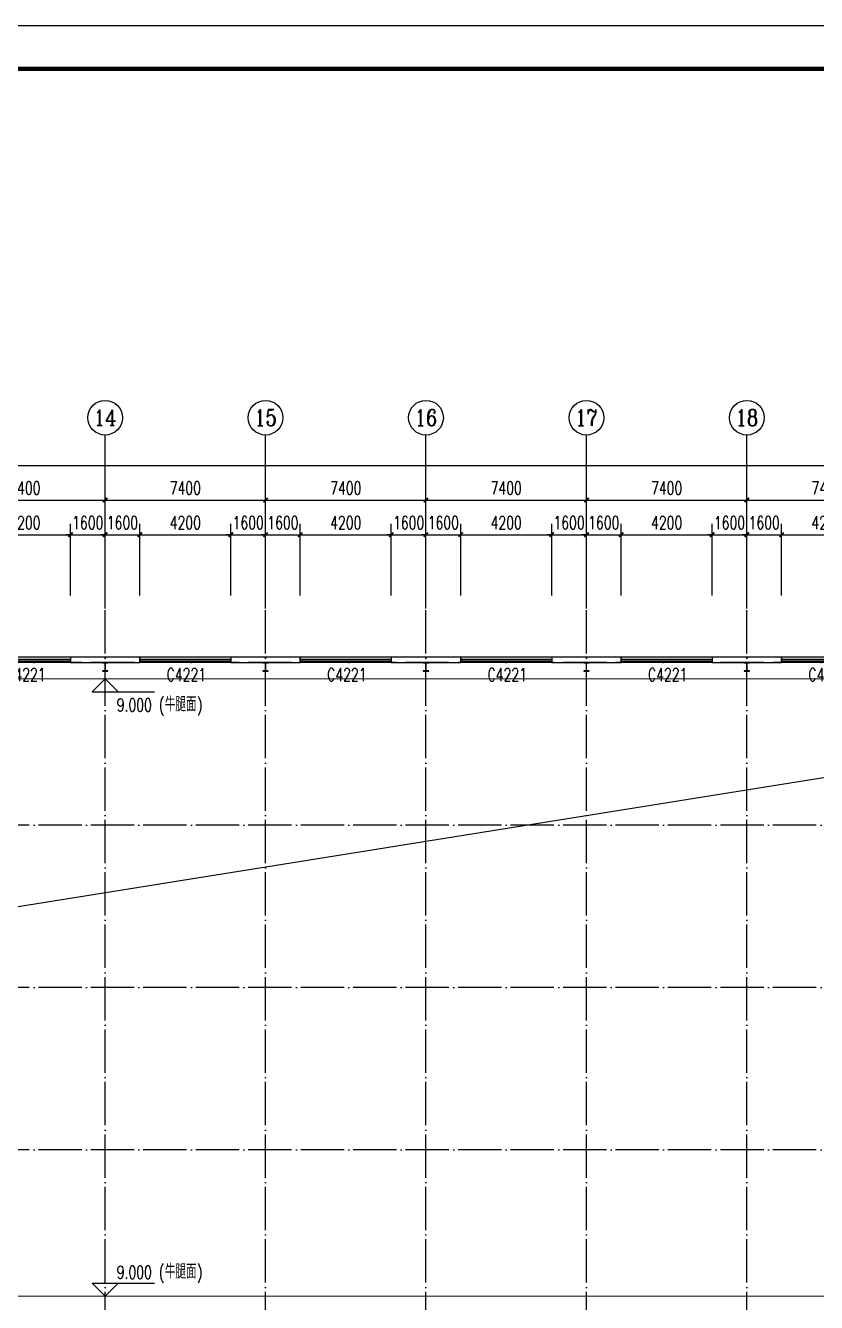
# Model space of a CAD drawing. Extents: x 13276711 to 13543385, y -848943 to -68012.
# Drawn here: x 13438915 to 13475394, y -382981 to -324043 of the extents above; entities that cross this region are included whole.
import ezdxf
from ezdxf.enums import TextEntityAlignment as Align

# ---------------------------------------------------------------- set-up
doc = ezdxf.new("R2010")
doc.units = 0
doc.header["$LTSCALE"] = 1000
doc.header["$MEASUREMENT"] = 0
doc.linetypes.add('DASH', pattern=[0.35, 0.25, -0.1])
doc.linetypes.add('DOTE', pattern=[2.42, 2, -0.2, 0.02, -0.2])
for name, color, linetype in [('AXIS', 3, 'Continuous'), ('AXIS_TEXT', 7, 'Continuous'), ('COLUMN', 2, 'Continuous'), ('DIM_ELEV', 3, 'Continuous'), ('DOTE', 1, 'DOTE'), ('PUB_DIM', 3, 'Continuous'), ('PUB_TEXT', 7, 'Continuous'), ('TK', 4, 'Continuous'), ('WALL-PARAPET', 6, 'Continuous'), ('WINDOW', 4, 'Continuous'), ('WINDOW_TEXT', 7, 'Continuous')]:
    doc.layers.add(name, color=color, linetype=linetype)
doc.styles.add('_TCH_AXIS', font='COMPLEX', dxfattribs={"bigfont": 'GBCBIG'})
doc.styles.add('_TCH_DIM', font='SIMPLEX', dxfattribs={"bigfont": 'GBCBIG'})
doc.styles.add('_TCH_DIM_T3', font='SIMPLEX', dxfattribs={"width": 0.705882, "bigfont": 'GBCBIG'})
doc.styles.add('_TCH_WINDOW', font='SIMPLEX', dxfattribs={"height": 3.5, "bigfont": 'GBCBIG'})
doc.styles.add('COMPLEX', font='COMPLEX')
doc.dimstyles.new('_TCH_ARCH&&200', dxfattribs={"dimtxt": 595, "dimasz": 200, "dimexe": 500, "dimexo": 600, "dimgap": 252.5, "dimtad": 1, "dimdec": 0, "dimzin": 0, "dimdsep": 46, "dimtxsty": '_TCH_DIM_T3', "dimblk": 'ARCHTICK', "dimcen": 0.09, "dimclrt": 7, "dimazin": 2, "dimtfac": 1, "dimtdec": 0, "dimtix": 1, "dimtmove": 2, "dimatfit": 3, "dimfxl": 0, "dimtolj": 1, "dimtzin": 0, "dimarcsym": 0})

# ---------------------------------------------------------------- blocks, each defined once
blk = doc.blocks.new('A$C797E1D2B')
at = {"layer": 'COLUMN'}
h = blk.add_hatch(color=256, dxfattribs=at)
h.paths.add_polyline_path([(125, 400), (250, 400), (250, 388), (130, 388), (130, 200), (125, 200)])
h.paths.add_polyline_path([(0, 400), (125, 400), (125, 200), (120, 200), (120, 388), (0, 388)])
h.paths.add_polyline_path([(0, 12), (120, 12), (120, 200), (125, 200), (125, 0), (0, 0)])
h.paths.add_polyline_path([(125, 200), (130, 200), (130, 12), (250, 12), (250, 0), (125, 0)])
blk.add_lwpolyline([(250, 0), (250, 12), (130, 12), (130, 388), (250, 388), (250, 400), (0, 400), (0, 388), (120, 388), (120, 12), (0, 12), (0, 0)], close=True, dxfattribs=at)
blk = doc.blocks.new('GeYuanFrame_77864667', base_point=(20.09, 4.53))
at = {"layer": 'TK'}
blk.add_lwpolyline([(20.09, 4.53), (20.09, 598.53), (1071.09, 598.53), (1071.09, 4.53)], close=True, dxfattribs=at)
at = {"layer": 'TK', "const_width": 1}
blk.add_lwpolyline([(45.09, 588.53), (1061.09, 588.53), (1061.09, 14.53), (45.09, 14.53)], close=True, dxfattribs=at)
blk = doc.blocks.new('$TCHSYS$WIN2D')
for p, q in [((-0.5, 0.5), (0.5, 0.5)), ((-0.5, 0.5), (-0.5, -0.5)), ((0.5, 0.5), (0.5, -0.5)), ((0.5, 0.167), (-0.5, 0.167)), ((0.5, -0.167), (-0.5, -0.167)), ((-0.5, -0.5), (0.5, -0.5))]:
    blk.add_line(p, q)
blk = doc.blocks.new('_AXISO')
blk.add_circle((0, 0), 0.5)
at = {"layer": 'AXIS_TEXT', "style": 'COMPLEX', "width": 1.041667}
blk.add_attdef('A', text='', height=0.56, dxfattribs=at).set_placement((-0.25, -0.28), (0.25, -0.28), align=Align.FIT)
blk = doc.blocks.new('_ArchTick')
at = {"color": 0, "linetype": 'ByBlock', "const_width": 0.4}
blk.add_lwpolyline([(-0.5, -0.5), (0.5, 0.5)], dxfattribs=at)
blk = doc.blocks.new('*D208')
at = {"layer": 'AXIS', "color": 0, "lineweight": -2}
for p, q in [((13346145, -350343), (13346145, -343843)), ((13509425, -350343), (13509425, -343843)), ((13346145, -344343), (13509425, -344343))]:
    blk.add_line(p, q, dxfattribs=at)
at = {"layer": 'Defpoints', "color": 0}
for p in [(13509425, -344343), (13346145, -350943), (13509425, -350943)]:
    blk.add_point(p, dxfattribs=at)
at = {"layer": 'AXIS', "color": 0, "lineweight": -2, "xscale": 200, "yscale": 200, "zscale": 200, "rotation": 180}
blk.add_blockref('_ArchTick', (13346145, -344343), dxfattribs=at)
at = {"layer": 'AXIS', "color": 0, "lineweight": -2, "xscale": 200, "yscale": 200, "zscale": 200}
blk.add_blockref('_ArchTick', (13509425, -344343), dxfattribs=at)
at = {"layer": 'AXIS', "color": 7, "insert": (13427785, -343793), "char_height": 595, "attachment_point": 5, "style": '_TCH_DIM_T3'}
blk.add_mtext('\\A1;163280', dxfattribs=at)
blk = doc.blocks.new('*D222')
at = {"layer": 'AXIS', "color": 0, "lineweight": -2}
for p, q in [((13435185, -350343), (13435185, -345443)), ((13435185, -345943), (13442585, -345943)), ((13442585, -350343), (13442585, -345443))]:
    blk.add_line(p, q, dxfattribs=at)
at = {"layer": 'Defpoints', "color": 0}
for p in [(13442585, -345943), (13435185, -350943), (13442585, -350943)]:
    blk.add_point(p, dxfattribs=at)
at = {"layer": 'AXIS', "color": 0, "lineweight": -2, "xscale": 200, "yscale": 200, "zscale": 200, "rotation": 180}
blk.add_blockref('_ArchTick', (13435185, -345943), dxfattribs=at)
at = {"layer": 'AXIS', "color": 0, "lineweight": -2, "xscale": 200, "yscale": 200, "zscale": 200}
blk.add_blockref('_ArchTick', (13442585, -345943), dxfattribs=at)
at = {"layer": 'AXIS', "color": 7, "insert": (13438885, -345393), "char_height": 595, "attachment_point": 5, "style": '_TCH_DIM_T3'}
blk.add_mtext('\\A1;7400', dxfattribs=at)
blk = doc.blocks.new('*D223')
at = {"layer": 'AXIS', "color": 0, "lineweight": -2}
for p, q in [((13442585, -350343), (13442585, -345443)), ((13442585, -345943), (13449985, -345943)), ((13449985, -350343), (13449985, -345443))]:
    blk.add_line(p, q, dxfattribs=at)
at = {"layer": 'Defpoints', "color": 0}
for p in [(13449985, -345943), (13442585, -350943), (13449985, -350943)]:
    blk.add_point(p, dxfattribs=at)
at = {"layer": 'AXIS', "color": 0, "lineweight": -2, "xscale": 200, "yscale": 200, "zscale": 200, "rotation": 180}
blk.add_blockref('_ArchTick', (13442585, -345943), dxfattribs=at)
at = {"layer": 'AXIS', "color": 0, "lineweight": -2, "xscale": 200, "yscale": 200, "zscale": 200}
blk.add_blockref('_ArchTick', (13449985, -345943), dxfattribs=at)
at = {"layer": 'AXIS', "color": 7, "insert": (13446285, -345393), "char_height": 595, "attachment_point": 5, "style": '_TCH_DIM_T3'}
blk.add_mtext('\\A1;7400', dxfattribs=at)
blk = doc.blocks.new('*D224')
at = {"layer": 'AXIS', "color": 0, "lineweight": -2}
for p, q in [((13449985, -350343), (13449985, -345443)), ((13449985, -345943), (13457385, -345943)), ((13457385, -350343), (13457385, -345443))]:
    blk.add_line(p, q, dxfattribs=at)
at = {"layer": 'Defpoints', "color": 0}
for p in [(13457385, -345943), (13449985, -350943), (13457385, -350943)]:
    blk.add_point(p, dxfattribs=at)
at = {"layer": 'AXIS', "color": 0, "lineweight": -2, "xscale": 200, "yscale": 200, "zscale": 200, "rotation": 180}
blk.add_blockref('_ArchTick', (13449985, -345943), dxfattribs=at)
at = {"layer": 'AXIS', "color": 0, "lineweight": -2, "xscale": 200, "yscale": 200, "zscale": 200}
blk.add_blockref('_ArchTick', (13457385, -345943), dxfattribs=at)
at = {"layer": 'AXIS', "color": 7, "insert": (13453685, -345393), "char_height": 595, "attachment_point": 5, "style": '_TCH_DIM_T3'}
blk.add_mtext('\\A1;7400', dxfattribs=at)
blk = doc.blocks.new('*D225')
at = {"layer": 'AXIS', "color": 0, "lineweight": -2}
for p, q in [((13457385, -350343), (13457385, -345443)), ((13457385, -345943), (13464785, -345943)), ((13464785, -350343), (13464785, -345443))]:
    blk.add_line(p, q, dxfattribs=at)
at = {"layer": 'Defpoints', "color": 0}
for p in [(13464785, -345943), (13457385, -350943), (13464785, -350943)]:
    blk.add_point(p, dxfattribs=at)
at = {"layer": 'AXIS', "color": 0, "lineweight": -2, "xscale": 200, "yscale": 200, "zscale": 200, "rotation": 180}
blk.add_blockref('_ArchTick', (13457385, -345943), dxfattribs=at)
at = {"layer": 'AXIS', "color": 0, "lineweight": -2, "xscale": 200, "yscale": 200, "zscale": 200}
blk.add_blockref('_ArchTick', (13464785, -345943), dxfattribs=at)
at = {"layer": 'AXIS', "color": 7, "insert": (13461085, -345393), "char_height": 595, "attachment_point": 5, "style": '_TCH_DIM_T3'}
blk.add_mtext('\\A1;7400', dxfattribs=at)
blk = doc.blocks.new('*D226')
at = {"layer": 'AXIS', "color": 0, "lineweight": -2}
for p, q in [((13464785, -350343), (13464785, -345443)), ((13464785, -345943), (13472185, -345943)), ((13472185, -350343), (13472185, -345443))]:
    blk.add_line(p, q, dxfattribs=at)
at = {"layer": 'Defpoints', "color": 0}
for p in [(13472185, -345943), (13464785, -350943), (13472185, -350943)]:
    blk.add_point(p, dxfattribs=at)
at = {"layer": 'AXIS', "color": 0, "lineweight": -2, "xscale": 200, "yscale": 200, "zscale": 200, "rotation": 180}
blk.add_blockref('_ArchTick', (13464785, -345943), dxfattribs=at)
at = {"layer": 'AXIS', "color": 0, "lineweight": -2, "xscale": 200, "yscale": 200, "zscale": 200}
blk.add_blockref('_ArchTick', (13472185, -345943), dxfattribs=at)
at = {"layer": 'AXIS', "color": 7, "insert": (13468485, -345393), "char_height": 595, "attachment_point": 5, "style": '_TCH_DIM_T3'}
blk.add_mtext('\\A1;7400', dxfattribs=at)
blk = doc.blocks.new('*D227')
at = {"layer": 'AXIS', "color": 0, "lineweight": -2}
for p, q in [((13472185, -350343), (13472185, -345443)), ((13472185, -345943), (13479585, -345943)), ((13479585, -350343), (13479585, -345443))]:
    blk.add_line(p, q, dxfattribs=at)
at = {"layer": 'Defpoints', "color": 0}
for p in [(13479585, -345943), (13472185, -350943), (13479585, -350943)]:
    blk.add_point(p, dxfattribs=at)
at = {"layer": 'AXIS', "color": 0, "lineweight": -2, "xscale": 200, "yscale": 200, "zscale": 200, "rotation": 180}
blk.add_blockref('_ArchTick', (13472185, -345943), dxfattribs=at)
at = {"layer": 'AXIS', "color": 0, "lineweight": -2, "xscale": 200, "yscale": 200, "zscale": 200}
blk.add_blockref('_ArchTick', (13479585, -345943), dxfattribs=at)
at = {"layer": 'AXIS', "color": 7, "insert": (13475885, -345393), "char_height": 595, "attachment_point": 5, "style": '_TCH_DIM_T3'}
blk.add_mtext('\\A1;7400', dxfattribs=at)
blk = doc.blocks.new('*D655')
at = {"layer": 'Defpoints', "color": 0}
for p in [(13440985, -347543), (13436785, -350943), (13440985, -350943)]:
    blk.add_point(p, dxfattribs=at)
at = {"layer": 'PUB_DIM', "color": 0, "lineweight": -2}
for p, q in [((13436785, -350343), (13436785, -347043)), ((13440985, -350343), (13440985, -347043)), ((13436785, -347543), (13440985, -347543))]:
    blk.add_line(p, q, dxfattribs=at)
at = {"layer": 'PUB_DIM', "color": 0, "lineweight": -2, "xscale": 200, "yscale": 200, "zscale": 200, "rotation": 180}
blk.add_blockref('_ArchTick', (13436785, -347543), dxfattribs=at)
at = {"layer": 'PUB_DIM', "color": 0, "lineweight": -2, "xscale": 200, "yscale": 200, "zscale": 200}
blk.add_blockref('_ArchTick', (13440985, -347543), dxfattribs=at)
at = {"layer": 'PUB_DIM', "color": 7, "insert": (13438885, -346993), "char_height": 595, "attachment_point": 5, "style": '_TCH_DIM_T3'}
blk.add_mtext('\\A1;4200', dxfattribs=at)
blk = doc.blocks.new('*D656')
at = {"layer": 'Defpoints', "color": 0}
for p in [(13442585, -347543), (13440985, -350943), (13442585, -350943)]:
    blk.add_point(p, dxfattribs=at)
at = {"layer": 'PUB_DIM', "color": 0, "lineweight": -2}
for p, q in [((13440985, -350343), (13440985, -347043)), ((13442585, -350343), (13442585, -347043)), ((13440985, -347543), (13440785, -347543)), ((13440985, -347543), (13442585, -347543)), ((13442585, -347543), (13442785, -347543))]:
    blk.add_line(p, q, dxfattribs=at)
at = {"layer": 'PUB_DIM', "color": 0, "lineweight": -2, "xscale": 200, "yscale": 200, "zscale": 200}
blk.add_blockref('_ArchTick', (13440985, -347543), dxfattribs=at)
at = {"layer": 'PUB_DIM', "color": 0, "lineweight": -2, "xscale": 200, "yscale": 200, "zscale": 200, "rotation": 180}
blk.add_blockref('_ArchTick', (13442585, -347543), dxfattribs=at)
at = {"layer": 'PUB_DIM', "color": 7, "insert": (13441785, -346993), "char_height": 595, "attachment_point": 5, "style": '_TCH_DIM_T3'}
blk.add_mtext('\\A1;1600', dxfattribs=at)
blk = doc.blocks.new('*D657')
at = {"layer": 'Defpoints', "color": 0}
for p in [(13444185, -347543), (13442585, -350943), (13444185, -350943)]:
    blk.add_point(p, dxfattribs=at)
at = {"layer": 'PUB_DIM', "color": 0, "lineweight": -2}
for p, q in [((13442585, -350343), (13442585, -347043)), ((13444185, -350343), (13444185, -347043)), ((13442585, -347543), (13442385, -347543)), ((13442585, -347543), (13444185, -347543)), ((13444185, -347543), (13444385, -347543))]:
    blk.add_line(p, q, dxfattribs=at)
at = {"layer": 'PUB_DIM', "color": 0, "lineweight": -2, "xscale": 200, "yscale": 200, "zscale": 200}
blk.add_blockref('_ArchTick', (13442585, -347543), dxfattribs=at)
at = {"layer": 'PUB_DIM', "color": 0, "lineweight": -2, "xscale": 200, "yscale": 200, "zscale": 200, "rotation": 180}
blk.add_blockref('_ArchTick', (13444185, -347543), dxfattribs=at)
at = {"layer": 'PUB_DIM', "color": 7, "insert": (13443385, -346993), "char_height": 595, "attachment_point": 5, "style": '_TCH_DIM_T3'}
blk.add_mtext('\\A1;1600', dxfattribs=at)
blk = doc.blocks.new('*D658')
at = {"layer": 'Defpoints', "color": 0}
for p in [(13448385, -347543), (13444185, -350943), (13448385, -350943)]:
    blk.add_point(p, dxfattribs=at)
at = {"layer": 'PUB_DIM', "color": 0, "lineweight": -2}
for p, q in [((13444185, -350343), (13444185, -347043)), ((13448385, -350343), (13448385, -347043)), ((13444185, -347543), (13448385, -347543))]:
    blk.add_line(p, q, dxfattribs=at)
at = {"layer": 'PUB_DIM', "color": 0, "lineweight": -2, "xscale": 200, "yscale": 200, "zscale": 200, "rotation": 180}
blk.add_blockref('_ArchTick', (13444185, -347543), dxfattribs=at)
at = {"layer": 'PUB_DIM', "color": 0, "lineweight": -2, "xscale": 200, "yscale": 200, "zscale": 200}
blk.add_blockref('_ArchTick', (13448385, -347543), dxfattribs=at)
at = {"layer": 'PUB_DIM', "color": 7, "insert": (13446285, -346993), "char_height": 595, "attachment_point": 5, "style": '_TCH_DIM_T3'}
blk.add_mtext('\\A1;4200', dxfattribs=at)
blk = doc.blocks.new('*D659')
at = {"layer": 'Defpoints', "color": 0}
for p in [(13449985, -347543), (13448385, -350943), (13449985, -350943)]:
    blk.add_point(p, dxfattribs=at)
at = {"layer": 'PUB_DIM', "color": 0, "lineweight": -2}
for p, q in [((13448385, -350343), (13448385, -347043)), ((13449985, -350343), (13449985, -347043)), ((13448385, -347543), (13448185, -347543)), ((13448385, -347543), (13449985, -347543)), ((13449985, -347543), (13450185, -347543))]:
    blk.add_line(p, q, dxfattribs=at)
at = {"layer": 'PUB_DIM', "color": 0, "lineweight": -2, "xscale": 200, "yscale": 200, "zscale": 200}
blk.add_blockref('_ArchTick', (13448385, -347543), dxfattribs=at)
at = {"layer": 'PUB_DIM', "color": 0, "lineweight": -2, "xscale": 200, "yscale": 200, "zscale": 200, "rotation": 180}
blk.add_blockref('_ArchTick', (13449985, -347543), dxfattribs=at)
at = {"layer": 'PUB_DIM', "color": 7, "insert": (13449185, -346993), "char_height": 595, "attachment_point": 5, "style": '_TCH_DIM_T3'}
blk.add_mtext('\\A1;1600', dxfattribs=at)
blk = doc.blocks.new('*D660')
at = {"layer": 'Defpoints', "color": 0}
for p in [(13451585, -347543), (13449985, -350943), (13451585, -350943)]:
    blk.add_point(p, dxfattribs=at)
at = {"layer": 'PUB_DIM', "color": 0, "lineweight": -2}
for p, q in [((13449985, -350343), (13449985, -347043)), ((13451585, -350343), (13451585, -347043)), ((13449985, -347543), (13449785, -347543)), ((13449985, -347543), (13451585, -347543)), ((13451585, -347543), (13451785, -347543))]:
    blk.add_line(p, q, dxfattribs=at)
at = {"layer": 'PUB_DIM', "color": 0, "lineweight": -2, "xscale": 200, "yscale": 200, "zscale": 200}
blk.add_blockref('_ArchTick', (13449985, -347543), dxfattribs=at)
at = {"layer": 'PUB_DIM', "color": 0, "lineweight": -2, "xscale": 200, "yscale": 200, "zscale": 200, "rotation": 180}
blk.add_blockref('_ArchTick', (13451585, -347543), dxfattribs=at)
at = {"layer": 'PUB_DIM', "color": 7, "insert": (13450785, -346993), "char_height": 595, "attachment_point": 5, "style": '_TCH_DIM_T3'}
blk.add_mtext('\\A1;1600', dxfattribs=at)
blk = doc.blocks.new('*D661')
at = {"layer": 'Defpoints', "color": 0}
for p in [(13455785, -347543), (13451585, -350943), (13455785, -350943)]:
    blk.add_point(p, dxfattribs=at)
at = {"layer": 'PUB_DIM', "color": 0, "lineweight": -2}
for p, q in [((13451585, -350343), (13451585, -347043)), ((13455785, -350343), (13455785, -347043)), ((13451585, -347543), (13455785, -347543))]:
    blk.add_line(p, q, dxfattribs=at)
at = {"layer": 'PUB_DIM', "color": 0, "lineweight": -2, "xscale": 200, "yscale": 200, "zscale": 200, "rotation": 180}
blk.add_blockref('_ArchTick', (13451585, -347543), dxfattribs=at)
at = {"layer": 'PUB_DIM', "color": 0, "lineweight": -2, "xscale": 200, "yscale": 200, "zscale": 200}
blk.add_blockref('_ArchTick', (13455785, -347543), dxfattribs=at)
at = {"layer": 'PUB_DIM', "color": 7, "insert": (13453685, -346993), "char_height": 595, "attachment_point": 5, "style": '_TCH_DIM_T3'}
blk.add_mtext('\\A1;4200', dxfattribs=at)
blk = doc.blocks.new('*D662')
at = {"layer": 'Defpoints', "color": 0}
for p in [(13457385, -347543), (13455785, -350943), (13457385, -350943)]:
    blk.add_point(p, dxfattribs=at)
at = {"layer": 'PUB_DIM', "color": 0, "lineweight": -2}
for p, q in [((13455785, -350343), (13455785, -347043)), ((13457385, -350343), (13457385, -347043)), ((13455785, -347543), (13455585, -347543)), ((13455785, -347543), (13457385, -347543)), ((13457385, -347543), (13457585, -347543))]:
    blk.add_line(p, q, dxfattribs=at)
at = {"layer": 'PUB_DIM', "color": 0, "lineweight": -2, "xscale": 200, "yscale": 200, "zscale": 200}
blk.add_blockref('_ArchTick', (13455785, -347543), dxfattribs=at)
at = {"layer": 'PUB_DIM', "color": 0, "lineweight": -2, "xscale": 200, "yscale": 200, "zscale": 200, "rotation": 180}
blk.add_blockref('_ArchTick', (13457385, -347543), dxfattribs=at)
at = {"layer": 'PUB_DIM', "color": 7, "insert": (13456585, -346993), "char_height": 595, "attachment_point": 5, "style": '_TCH_DIM_T3'}
blk.add_mtext('\\A1;1600', dxfattribs=at)
blk = doc.blocks.new('*D663')
at = {"layer": 'Defpoints', "color": 0}
for p in [(13458985, -347543), (13457385, -350943), (13458985, -350943)]:
    blk.add_point(p, dxfattribs=at)
at = {"layer": 'PUB_DIM', "color": 0, "lineweight": -2}
for p, q in [((13457385, -350343), (13457385, -347043)), ((13458985, -350343), (13458985, -347043)), ((13457385, -347543), (13457185, -347543)), ((13457385, -347543), (13458985, -347543)), ((13458985, -347543), (13459185, -347543))]:
    blk.add_line(p, q, dxfattribs=at)
at = {"layer": 'PUB_DIM', "color": 0, "lineweight": -2, "xscale": 200, "yscale": 200, "zscale": 200}
blk.add_blockref('_ArchTick', (13457385, -347543), dxfattribs=at)
at = {"layer": 'PUB_DIM', "color": 0, "lineweight": -2, "xscale": 200, "yscale": 200, "zscale": 200, "rotation": 180}
blk.add_blockref('_ArchTick', (13458985, -347543), dxfattribs=at)
at = {"layer": 'PUB_DIM', "color": 7, "insert": (13458185, -346993), "char_height": 595, "attachment_point": 5, "style": '_TCH_DIM_T3'}
blk.add_mtext('\\A1;1600', dxfattribs=at)
blk = doc.blocks.new('*D664')
at = {"layer": 'Defpoints', "color": 0}
for p in [(13463185, -347543), (13458985, -350943), (13463185, -350943)]:
    blk.add_point(p, dxfattribs=at)
at = {"layer": 'PUB_DIM', "color": 0, "lineweight": -2}
for p, q in [((13458985, -350343), (13458985, -347043)), ((13463185, -350343), (13463185, -347043)), ((13458985, -347543), (13463185, -347543))]:
    blk.add_line(p, q, dxfattribs=at)
at = {"layer": 'PUB_DIM', "color": 0, "lineweight": -2, "xscale": 200, "yscale": 200, "zscale": 200, "rotation": 180}
blk.add_blockref('_ArchTick', (13458985, -347543), dxfattribs=at)
at = {"layer": 'PUB_DIM', "color": 0, "lineweight": -2, "xscale": 200, "yscale": 200, "zscale": 200}
blk.add_blockref('_ArchTick', (13463185, -347543), dxfattribs=at)
at = {"layer": 'PUB_DIM', "color": 7, "insert": (13461085, -346993), "char_height": 595, "attachment_point": 5, "style": '_TCH_DIM_T3'}
blk.add_mtext('\\A1;4200', dxfattribs=at)
blk = doc.blocks.new('*D665')
at = {"layer": 'Defpoints', "color": 0}
for p in [(13464785, -347543), (13463185, -350943), (13464785, -350943)]:
    blk.add_point(p, dxfattribs=at)
at = {"layer": 'PUB_DIM', "color": 0, "lineweight": -2}
for p, q in [((13463185, -350343), (13463185, -347043)), ((13464785, -350343), (13464785, -347043)), ((13463185, -347543), (13462985, -347543)), ((13463185, -347543), (13464785, -347543)), ((13464785, -347543), (13464985, -347543))]:
    blk.add_line(p, q, dxfattribs=at)
at = {"layer": 'PUB_DIM', "color": 0, "lineweight": -2, "xscale": 200, "yscale": 200, "zscale": 200}
blk.add_blockref('_ArchTick', (13463185, -347543), dxfattribs=at)
at = {"layer": 'PUB_DIM', "color": 0, "lineweight": -2, "xscale": 200, "yscale": 200, "zscale": 200, "rotation": 180}
blk.add_blockref('_ArchTick', (13464785, -347543), dxfattribs=at)
at = {"layer": 'PUB_DIM', "color": 7, "insert": (13463985, -346993), "char_height": 595, "attachment_point": 5, "style": '_TCH_DIM_T3'}
blk.add_mtext('\\A1;1600', dxfattribs=at)
blk = doc.blocks.new('*D666')
at = {"layer": 'Defpoints', "color": 0}
for p in [(13466385, -347543), (13464785, -350943), (13466385, -350943)]:
    blk.add_point(p, dxfattribs=at)
at = {"layer": 'PUB_DIM', "color": 0, "lineweight": -2}
for p, q in [((13464785, -350343), (13464785, -347043)), ((13466385, -350343), (13466385, -347043)), ((13464785, -347543), (13464585, -347543)), ((13464785, -347543), (13466385, -347543)), ((13466385, -347543), (13466585, -347543))]:
    blk.add_line(p, q, dxfattribs=at)
at = {"layer": 'PUB_DIM', "color": 0, "lineweight": -2, "xscale": 200, "yscale": 200, "zscale": 200}
blk.add_blockref('_ArchTick', (13464785, -347543), dxfattribs=at)
at = {"layer": 'PUB_DIM', "color": 0, "lineweight": -2, "xscale": 200, "yscale": 200, "zscale": 200, "rotation": 180}
blk.add_blockref('_ArchTick', (13466385, -347543), dxfattribs=at)
at = {"layer": 'PUB_DIM', "color": 7, "insert": (13465585, -346993), "char_height": 595, "attachment_point": 5, "style": '_TCH_DIM_T3'}
blk.add_mtext('\\A1;1600', dxfattribs=at)
blk = doc.blocks.new('*D667')
at = {"layer": 'Defpoints', "color": 0}
for p in [(13470585, -347543), (13466385, -350943), (13470585, -350943)]:
    blk.add_point(p, dxfattribs=at)
at = {"layer": 'PUB_DIM', "color": 0, "lineweight": -2}
for p, q in [((13466385, -350343), (13466385, -347043)), ((13470585, -350343), (13470585, -347043)), ((13466385, -347543), (13470585, -347543))]:
    blk.add_line(p, q, dxfattribs=at)
at = {"layer": 'PUB_DIM', "color": 0, "lineweight": -2, "xscale": 200, "yscale": 200, "zscale": 200, "rotation": 180}
blk.add_blockref('_ArchTick', (13466385, -347543), dxfattribs=at)
at = {"layer": 'PUB_DIM', "color": 0, "lineweight": -2, "xscale": 200, "yscale": 200, "zscale": 200}
blk.add_blockref('_ArchTick', (13470585, -347543), dxfattribs=at)
at = {"layer": 'PUB_DIM', "color": 7, "insert": (13468485, -346993), "char_height": 595, "attachment_point": 5, "style": '_TCH_DIM_T3'}
blk.add_mtext('\\A1;4200', dxfattribs=at)
blk = doc.blocks.new('*D668')
at = {"layer": 'Defpoints', "color": 0}
for p in [(13472185, -347543), (13470585, -350943), (13472185, -350943)]:
    blk.add_point(p, dxfattribs=at)
at = {"layer": 'PUB_DIM', "color": 0, "lineweight": -2}
for p, q in [((13470585, -350343), (13470585, -347043)), ((13472185, -350343), (13472185, -347043)), ((13470585, -347543), (13470385, -347543)), ((13470585, -347543), (13472185, -347543)), ((13472185, -347543), (13472385, -347543))]:
    blk.add_line(p, q, dxfattribs=at)
at = {"layer": 'PUB_DIM', "color": 0, "lineweight": -2, "xscale": 200, "yscale": 200, "zscale": 200}
blk.add_blockref('_ArchTick', (13470585, -347543), dxfattribs=at)
at = {"layer": 'PUB_DIM', "color": 0, "lineweight": -2, "xscale": 200, "yscale": 200, "zscale": 200, "rotation": 180}
blk.add_blockref('_ArchTick', (13472185, -347543), dxfattribs=at)
at = {"layer": 'PUB_DIM', "color": 7, "insert": (13471385, -346993), "char_height": 595, "attachment_point": 5, "style": '_TCH_DIM_T3'}
blk.add_mtext('\\A1;1600', dxfattribs=at)
blk = doc.blocks.new('*D669')
at = {"layer": 'Defpoints', "color": 0}
for p in [(13473785, -347543), (13472185, -350943), (13473785, -350943)]:
    blk.add_point(p, dxfattribs=at)
at = {"layer": 'PUB_DIM', "color": 0, "lineweight": -2}
for p, q in [((13472185, -350343), (13472185, -347043)), ((13473785, -350343), (13473785, -347043)), ((13472185, -347543), (13471985, -347543)), ((13472185, -347543), (13473785, -347543)), ((13473785, -347543), (13473985, -347543))]:
    blk.add_line(p, q, dxfattribs=at)
at = {"layer": 'PUB_DIM', "color": 0, "lineweight": -2, "xscale": 200, "yscale": 200, "zscale": 200}
blk.add_blockref('_ArchTick', (13472185, -347543), dxfattribs=at)
at = {"layer": 'PUB_DIM', "color": 0, "lineweight": -2, "xscale": 200, "yscale": 200, "zscale": 200, "rotation": 180}
blk.add_blockref('_ArchTick', (13473785, -347543), dxfattribs=at)
at = {"layer": 'PUB_DIM', "color": 7, "insert": (13472985, -346993), "char_height": 595, "attachment_point": 5, "style": '_TCH_DIM_T3'}
blk.add_mtext('\\A1;1600', dxfattribs=at)
blk = doc.blocks.new('*D670')
at = {"layer": 'Defpoints', "color": 0}
for p in [(13477985, -347543), (13473785, -350943), (13477985, -350943)]:
    blk.add_point(p, dxfattribs=at)
at = {"layer": 'PUB_DIM', "color": 0, "lineweight": -2}
for p, q in [((13473785, -350343), (13473785, -347043)), ((13477985, -350343), (13477985, -347043)), ((13473785, -347543), (13477985, -347543))]:
    blk.add_line(p, q, dxfattribs=at)
at = {"layer": 'PUB_DIM', "color": 0, "lineweight": -2, "xscale": 200, "yscale": 200, "zscale": 200, "rotation": 180}
blk.add_blockref('_ArchTick', (13473785, -347543), dxfattribs=at)
at = {"layer": 'PUB_DIM', "color": 0, "lineweight": -2, "xscale": 200, "yscale": 200, "zscale": 200}
blk.add_blockref('_ArchTick', (13477985, -347543), dxfattribs=at)
at = {"layer": 'PUB_DIM', "color": 7, "insert": (13475885, -346993), "char_height": 595, "attachment_point": 5, "style": '_TCH_DIM_T3'}
blk.add_mtext('\\A1;4200', dxfattribs=at)

msp = doc.modelspace()

# ---------------------------------------------------------------- linework, layer by layer
at = {"ltscale": 0.5}
msp.add_lwpolyline([(13508934.8, -353443.1), (13368584.8, -375943.1), (13346384.8, -413043.1)], dxfattribs=at)
at = {"linetype": 'DASH', "ltscale": 5, "const_width": 50}
for points in [[(13509184.8, -354193.1), (13346384.8, -354193.1)], [(13509184.8, -382693.1), (13346384.8, -382693.1)]]:
    msp.add_lwpolyline(points, dxfattribs=at)
at = {"layer": 'AXIS'}
for p, q in [((13442584.8, -350943.1), (13442584.8, -342943.1)), ((13449984.8, -350943.1), (13449984.8, -342943.1)), ((13457384.8, -350943.1), (13457384.8, -342943.1)), ((13464784.8, -350943.1), (13464784.8, -342943.1)), ((13472184.8, -350943.1), (13472184.8, -342943.1))]:
    msp.add_line(p, q, dxfattribs=at)
at = {"layer": 'DIM_ELEV'}
for p, q in [((13442584.8, -354193.1), (13441984.8, -354793.1)), ((13442584.8, -354193.1), (13443184.8, -354793.1)), ((13441984.8, -354793.1), (13444861.8, -354793.1)), ((13442584.8, -382693.1), (13441984.8, -382093.1)), ((13441984.8, -382093.1), (13444861.8, -382093.1)), ((13442584.8, -382693.1), (13443184.8, -382093.1))]:
    msp.add_line(p, q, dxfattribs=at)
at = {"layer": 'DOTE'}
for p, q in [((13442584.8, -415943.1), (13442584.8, -350943.1)), ((13449984.8, -415943.1), (13449984.8, -350943.1)), ((13457384.8, -415943.1), (13457384.8, -350943.1)), ((13464784.8, -415943.1), (13464784.8, -350943.1)), ((13472184.8, -415943.1), (13472184.8, -350943.1)), ((13511684.8, -353443.1), (13343884.8, -353443.1)), ((13511684.8, -360943.1), (13343884.8, -360943.1)), ((13511684.8, -368443.1), (13343884.8, -368443.1)), ((13511684.8, -375943.1), (13343884.8, -375943.1))]:
    msp.add_line(p, q, dxfattribs=at)
at = {"layer": 'WALL-PARAPET'}
for p, q in [((13444184.8, -353203.1), (13440984.8, -353203.1)), ((13440984.8, -353203.1), (13440984.8, -353443.1)), ((13440984.8, -353443.1), (13444184.8, -353443.1)), ((13444184.8, -353443.1), (13444184.8, -353203.1)), ((13451584.8, -353203.1), (13448384.8, -353203.1)), ((13448384.8, -353203.1), (13448384.8, -353443.1)), ((13448384.8, -353443.1), (13451584.8, -353443.1)), ((13451584.8, -353443.1), (13451584.8, -353203.1)), ((13458984.8, -353203.1), (13455784.8, -353203.1)), ((13455784.8, -353203.1), (13455784.8, -353443.1)), ((13455784.8, -353443.1), (13458984.8, -353443.1)), ((13458984.8, -353443.1), (13458984.8, -353203.1)), ((13466384.8, -353203.1), (13463184.8, -353203.1)), ((13463184.8, -353203.1), (13463184.8, -353443.1)), ((13463184.8, -353443.1), (13466384.8, -353443.1)), ((13466384.8, -353443.1), (13466384.8, -353203.1)), ((13473784.8, -353203.1), (13470584.8, -353203.1)), ((13470584.8, -353203.1), (13470584.8, -353443.1)), ((13470584.8, -353443.1), (13473784.8, -353443.1)), ((13473784.8, -353443.1), (13473784.8, -353203.1))]:
    msp.add_line(p, q, dxfattribs=at)

# ---------------------------------------------------------------- block references
at = {"xscale": 200, "yscale": 200, "zscale": 200}
msp.add_blockref('GeYuanFrame_77864667', (13328184.8, -442843.1), dxfattribs=at)
at = {"rotation": 180}
for p in [(13442709.9, -353443.1), (13450109.9, -353443.1), (13457509.9, -353443.1), (13464909.9, -353443.1), (13472309.9, -353443.1)]:
    msp.add_blockref('A$C797E1D2B', p, dxfattribs=at)
at = {"layer": 'AXIS'}
ref = msp.add_blockref('_AXISO', (13442584.8, -342143.1), dxfattribs=dict(at, xscale=1600, yscale=1600, zscale=1600))
ref.add_attrib('A', '14', dxfattribs={"layer": 'AXIS_TEXT', "ltscale": 0.5, "height": 717.89, "style": '_TCH_AXIS'}).set_placement((13442055, -342502), (13443114.7, -342502), align=Align.FIT)
ref = msp.add_blockref('_AXISO', (13449984.8, -342143.1), dxfattribs=dict(at, xscale=1600, yscale=1600, zscale=1600))
ref.add_attrib('A', '15', dxfattribs={"layer": 'AXIS_TEXT', "ltscale": 0.5, "height": 750.73, "style": '_TCH_AXIS'}).set_placement((13449466.5, -342518.4), (13450503.2, -342518.4), align=Align.FIT)
ref = msp.add_blockref('_AXISO', (13457384.8, -342143.1), dxfattribs=dict(at, xscale=1600, yscale=1600, zscale=1600))
ref.add_attrib('A', '16', dxfattribs={"layer": 'AXIS_TEXT', "ltscale": 0.5, "height": 750.73, "style": '_TCH_AXIS'}).set_placement((13456866.5, -342518.4), (13457903.2, -342518.4), align=Align.FIT)
ref = msp.add_blockref('_AXISO', (13464784.8, -342143.1), dxfattribs=dict(at, xscale=1600, yscale=1600, zscale=1600))
ref.add_attrib('A', '17', dxfattribs={"layer": 'AXIS_TEXT', "ltscale": 0.5, "height": 750.73, "style": '_TCH_AXIS'}).set_placement((13464266.5, -342518.4), (13465303.2, -342518.4), align=Align.FIT)
ref = msp.add_blockref('_AXISO', (13472184.8, -342143.1), dxfattribs=dict(at, xscale=1600, yscale=1600, zscale=1600))
ref.add_attrib('A', '18', dxfattribs={"layer": 'AXIS_TEXT', "ltscale": 0.5, "height": 750.73, "style": '_TCH_AXIS'}).set_placement((13471666.5, -342518.4), (13472703.2, -342518.4), align=Align.FIT)
at = {"layer": 'WINDOW'}
ref = msp.add_blockref('$TCHSYS$WIN2D', (13438884.8, -353323.1), dxfattribs=dict(at, xscale=4200, yscale=-240, zscale=4200, rotation=180))
ref.add_attrib('A', 'C4221', (13438024.8, -354300.4), dxfattribs={"layer": 'WINDOW_TEXT', "ltscale": 0.5, "height": 595, "style": '_TCH_WINDOW', "width": 0.705882})
ref = msp.add_blockref('$TCHSYS$WIN2D', (13446284.8, -353323.1), dxfattribs=dict(at, xscale=4200, yscale=-240, zscale=4200, rotation=180))
ref.add_attrib('A', 'C4221', (13445424.8, -354300.4), dxfattribs={"layer": 'WINDOW_TEXT', "ltscale": 0.5, "height": 595, "style": '_TCH_WINDOW', "width": 0.705882})
ref = msp.add_blockref('$TCHSYS$WIN2D', (13453684.8, -353323.1), dxfattribs=dict(at, xscale=4200, yscale=-240, zscale=4200, rotation=180))
ref.add_attrib('A', 'C4221', (13452824.8, -354300.4), dxfattribs={"layer": 'WINDOW_TEXT', "ltscale": 0.5, "height": 595, "style": '_TCH_WINDOW', "width": 0.705882})
ref = msp.add_blockref('$TCHSYS$WIN2D', (13461084.8, -353323.1), dxfattribs=dict(at, xscale=4200, yscale=-240, zscale=4200, rotation=180))
ref.add_attrib('A', 'C4221', (13460224.8, -354300.4), dxfattribs={"layer": 'WINDOW_TEXT', "ltscale": 0.5, "height": 595, "style": '_TCH_WINDOW', "width": 0.705882})
ref = msp.add_blockref('$TCHSYS$WIN2D', (13468484.8, -353323.1), dxfattribs=dict(at, xscale=4200, yscale=-240, zscale=4200, rotation=180))
ref.add_attrib('A', 'C4221', (13467624.8, -354300.4), dxfattribs={"layer": 'WINDOW_TEXT', "ltscale": 0.5, "height": 595, "style": '_TCH_WINDOW', "width": 0.705882})
ref = msp.add_blockref('$TCHSYS$WIN2D', (13475884.8, -353323.1), dxfattribs=dict(at, xscale=4200, yscale=-240, zscale=4200, rotation=180))
ref.add_attrib('A', 'C4221', (13475024.8, -354300.4), dxfattribs={"layer": 'WINDOW_TEXT', "ltscale": 0.5, "height": 595, "style": '_TCH_WINDOW', "width": 0.705882})

# ---------------------------------------------------------------- texts
at = {"layer": 'PUB_TEXT', "style": '_TCH_DIM', "width": 0.705882}
for s, p in [('9.000', (13443121.8, -355703.1)), ('(', (13445061.8, -355703.1)), (')', (13446816.3, -355703.1)), ('9.000', (13443121.8, -381883.1)), ('(', (13445061.8, -381883.1)), (')', (13446816.3, -381883.1))]:
    msp.add_text(s, height=595, dxfattribs=at).set_placement(p)
at = {"layer": 'PUB_TEXT', "style": '_TCH_DIM'}
for p in [(13445341.8, -355703.1), (13445341.8, -381883.1)]:
    msp.add_text('牛腿面', height=675.18, dxfattribs=at).set_placement(p)

# ---------------------------------------------------------------- dimensions: what is measured, and where the dimension line sits
at = {"layer": 'AXIS'}
for p1, p2, distance, text, picture, middle in [((13346144.8, -350943.1), (13509424.8, -350943.1), 6600, '163280', '*D208', (13427784.8, -343793.1)), ((13435184.8, -350943.1), (13442584.8, -350943.1), 5000, '7400', '*D222', (13438884.8, -345393.1)), ((13442584.8, -350943.1), (13449984.8, -350943.1), 5000, '7400', '*D223', (13446284.8, -345393.1)), ((13449984.8, -350943.1), (13457384.8, -350943.1), 5000, '7400', '*D224', (13453684.8, -345393.1)), ((13457384.8, -350943.1), (13464784.8, -350943.1), 5000, '7400', '*D225', (13461084.8, -345393.1)), ((13464784.8, -350943.1), (13472184.8, -350943.1), 5000, '7400', '*D226', (13468484.8, -345393.1)), ((13472184.8, -350943.1), (13479584.8, -350943.1), 5000, '7400', '*D227', (13475884.8, -345393.1))]:
    dim = msp.add_aligned_dim(p1=p1, p2=p2, distance=distance, text=text, dimstyle='_TCH_ARCH&&200', dxfattribs=at)
    dim.commit()
    dim.dimension.update_dxf_attribs({"geometry": picture, "text_midpoint": middle})
at = {"layer": 'PUB_DIM'}
for p1, p2, text, picture, middle in [((13436784.8, -350943.1), (13440984.8, -350943.1), '4200', '*D655', (13438884.8, -346993.1)), ((13440984.8, -350943.1), (13442584.8, -350943.1), '1600', '*D656', (13441784.8, -346993.1)), ((13442584.8, -350943.1), (13444184.8, -350943.1), '1600', '*D657', (13443384.8, -346993.1)), ((13444184.8, -350943.1), (13448384.8, -350943.1), '4200', '*D658', (13446284.8, -346993.1)), ((13448384.8, -350943.1), (13449984.8, -350943.1), '1600', '*D659', (13449184.8, -346993.1)), ((13449984.8, -350943.1), (13451584.8, -350943.1), '1600', '*D660', (13450784.8, -346993.1)), ((13451584.8, -350943.1), (13455784.8, -350943.1), '4200', '*D661', (13453684.8, -346993.1)), ((13455784.8, -350943.1), (13457384.8, -350943.1), '1600', '*D662', (13456584.8, -346993.1)), ((13457384.8, -350943.1), (13458984.8, -350943.1), '1600', '*D663', (13458184.8, -346993.1)), ((13458984.8, -350943.1), (13463184.8, -350943.1), '4200', '*D664', (13461084.8, -346993.1)), ((13463184.8, -350943.1), (13464784.8, -350943.1), '1600', '*D665', (13463984.8, -346993.1)), ((13464784.8, -350943.1), (13466384.8, -350943.1), '1600', '*D666', (13465584.8, -346993.1)), ((13466384.8, -350943.1), (13470584.8, -350943.1), '4200', '*D667', (13468484.8, -346993.1)), ((13470584.8, -350943.1), (13472184.8, -350943.1), '1600', '*D668', (13471384.8, -346993.1)), ((13472184.8, -350943.1), (13473784.8, -350943.1), '1600', '*D669', (13472984.8, -346993.1)), ((13473784.8, -350943.1), (13477984.8, -350943.1), '4200', '*D670', (13475884.8, -346993.1))]:
    dim = msp.add_aligned_dim(p1=p1, p2=p2, distance=3400, text=text, dimstyle='_TCH_ARCH&&200', dxfattribs=at)
    dim.commit()
    dim.dimension.update_dxf_attribs({"geometry": picture, "text_midpoint": middle})

doc.saveas('drawing.dxf')
